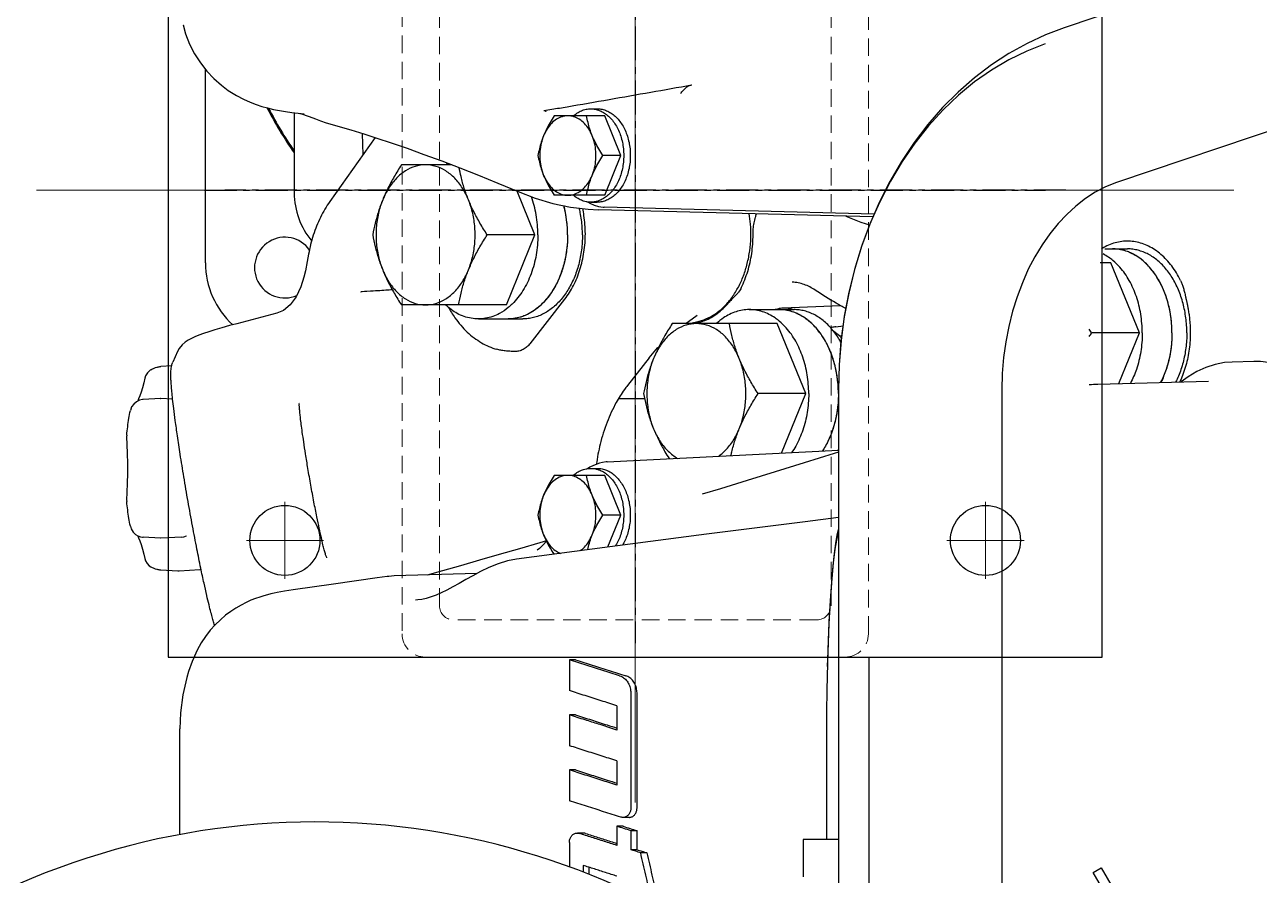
# Model space of a CAD drawing. Header units: millimetres. Extents: x 156850 to 204135, y 56350 to 74150.
# Drawn here: x 174069.3 to 174333.6, y 62350.3 to 62532.5 of the extents above; entities that cross this region are included whole.
import ezdxf

# ---------------------------------------------------------------- set-up
doc = ezdxf.new("R2010")
doc.units = ezdxf.units.MM
doc.header["$LTSCALE"] = 150
doc.linetypes.add('X-2F-PLAN$0$CENTER', pattern=[2, 1.25, -0.25, 0.25, -0.25])
doc.linetypes.add('X-2F-PLAN$0$DASHED2', pattern=[0.375, 0.25, -0.125])
doc.layers.add('-----33 Equipment', color=5, linetype='Continuous')

# ---------------------------------------------------------------- blocks, each defined once
blk = doc.blocks.new('X-2F-PLAN$0$filter_oben')
at = {"color": 0, "linetype": 'Continuous'}
for p, q in [((2757.88, 6606.17), (2795.23, 6627.73)), ((2795.23, 6627.73), (2796.23, 6626)), ((2796.23, 6626), (2758.88, 6604.44))]:
    blk.add_line(p, q, dxfattribs=at)
blk.add_arc((2647.26, 6794.25), 158.75, 308.1867, 231.8133, dxfattribs=at)
blk = doc.blocks.new('X-2F-PLAN$0$AUDIT_I_260115101451-0')
at = {"color": 0}
for p, q in [((-300, 259.4), (-308, 259.4)), ((-300, 251.9), (-300, 259.4)), ((-300, 254.4), (-278.32, 254.4)), ((-278.32, 254.4), (-272.96, 254.37)), ((-273.23, 254.38), (-267.51, 254.3)), ((-203.63, 251.9), (-342.44, 251.9)), ((-203.65, 216.9), (-356.87, 216.9)), ((-79.22, 64.63), (-126.12, 203.56)), ((-112.38, 53.44), (-159.28, 192.37))]:
    blk.add_line(p, q, dxfattribs=at)
for points in [[(-268.01, 254.31), (-262.21, 254.18), (-257.15, 254.01), (-252.41, 253.79), (-248.04, 253.54), (-244.12, 253.24), (-240.7, 252.92), (-237.83, 252.56), (-235.55, 252.18), (-234.37, 251.9)], [(-262.92, 254.2), (-258, 254.04), (-253.3, 253.84), (-248.88, 253.59), (-244.78, 253.3), (-241.4, 253.01), (-238.73, 252.71), (-236.57, 252.43), (-234.8, 252.14), (-233.58, 251.9)], [(-129.6, 207.63), (-131.11, 211.56), (-132.98, 215.4), (-135.18, 219.13), (-137.71, 222.73), (-140.55, 226.19), (-143.7, 229.49), (-147.14, 232.61), (-150.84, 235.54), (-154.8, 238.26), (-158.99, 240.77), (-163.4, 243.05), (-168, 245.08), (-172.77, 246.86), (-177.69, 248.39), (-182.73, 249.64), (-187.87, 250.63), (-193.09, 251.33), (-198.36, 251.76), (-203.63, 251.9)], [(-126.12, 203.56), (-127.64, 207.57), (-129.47, 211.51), (-131.62, 215.37), (-134.09, 219.13), (-136.84, 222.76), (-139.9, 226.25), (-143.24, 229.57), (-146.83, 232.71), (-150.69, 235.66), (-154.76, 238.39), (-159.05, 240.9), (-163.54, 243.17), (-168.18, 245.19), (-172.99, 246.95), (-177.91, 248.46), (-182.94, 249.69), (-188.05, 250.66), (-193.22, 251.35), (-198.43, 251.76)], [(-159.28, 192.37), (-160.2, 194.68), (-161.36, 196.9), (-162.73, 199.02), (-164.32, 201.06), (-166.1, 203), (-168.09, 204.86), (-170.27, 206.62), (-172.63, 208.28), (-175.17, 209.82), (-177.87, 211.23), (-180.74, 212.51), (-183.73, 213.64), (-186.86, 214.62), (-190.08, 215.43), (-193.4, 216.07), (-196.78, 216.53), (-200.2, 216.81), (-203.65, 216.9)]]:
    blk.add_lwpolyline(points, dxfattribs=at)
blk = doc.blocks.new('X-2F-PLAN$0$A$C73FA2420')
at = {"color": 0, "linetype": 'Continuous'}
for p, q in [((2676.51, 1547.16), (2676.12, 1547.15)), ((2676.51, 1547.16), (2676.51, 1547.16)), ((2689.96, 1547.16), (2689.96, 1547.16)), ((2690.35, 1547.15), (2689.96, 1547.16)), ((2668.5, 1543.78), (2668.48, 1543.6)), ((2670.85, 1546.36), (2670.85, 1546.36)), ((2697.97, 1543.78), (2697.84, 1544.39)), ((2697.98, 1543.6), (2697.97, 1543.78)), ((2697.97, 1543.78), (2697.97, 1543.78)), ((2662.1, 1541.95), (2662.11, 1541.96)), ((2663.91, 1543.27), (2663.91, 1543.27)), ((2668.28, 1539.93), (2668.48, 1543.6)), ((2698.18, 1539.93), (2697.98, 1543.6)), ((2702.56, 1543.27), (2702.56, 1543.27)), ((2704.37, 1541.95), (2704.37, 1541.95)), ((2661.24, 1536.18), (2661.44, 1539.86)), ((2668.53, 1535.36), (2668.28, 1539.81)), ((2698.05, 1537.31), (2698.18, 1539.81)), ((2705.16, 1537.52), (2705.03, 1539.86)), ((2661.48, 1531.47), (2661.24, 1535.92)), ((2708.27, 1536.27), (2705.98, 1537.26)), ((2604.8, 1535.79), (2627.43, 1535.79)), ((2638.44, 1534.3), (2638.44, 1534.3)), ((2668.76, 1534.35), (2668.76, 1534.35)), ((2711.06, 1533.29), (2710.69, 1533.97)), ((2778.26, 1535.08), (2778.26, 1535.08)), ((2727.23, 1530.28), (2768.69, 1530.28)), ((2764.18, 1525.39), (2764.18, 1525.39)), ((2716.45, 1515), (2714.22, 1523.57)), ((2717.07, 1513.59), (2716.45, 1515)), ((2759.41, 1511.28), (2742.23, 1511.28)), ((2759.32, 1510.47), (2759.19, 1509.16)), ((2754.08, 1493.96), (2740.39, 1503.64)), ((2660.71, 1472.19), (2660.19, 1489.87)), ((2718.23, 1465.86), (2718.23, 1488.34)), ((2748.23, 1477.51), (2748.23, 1488.34)), ((2655.02, 1485.33), (2655.02, 1485.33)), ((2715.23, 1471.85), (2715.23, 1462.3)), ((2733.23, 1459.74), (2733.23, 1469.96)), ((2718.23, 1465.86), (2733.23, 1459.74)), ((2733.23, 1459.74), (2742.59, 1463.56)), ((2709.93, 1460.79), (2719.46, 1453.35)), ((2681.73, 1444.79), (2681.73, 1455.62)), ((2741.73, 1444.79), (2741.73, 1455.62)), ((2758.73, 1444.79), (2758.73, 1455.62)), ((2603.13, 1452.36), (2597.88, 1452.36)), ((2618.63, 1452.36), (2612.03, 1452.36)), ((2618.63, 1451.04), (2618.63, 1452.36)), ((2630.43, 1452.36), (2623.83, 1452.36)), ((2630.43, 1451.04), (2630.43, 1452.36)), ((2642.23, 1452.36), (2635.63, 1452.36)), ((2642.23, 1451.04), (2642.23, 1452.36)), ((2598.2, 1449.43), (2596.77, 1449.43)), ((2605.13, 1449.37), (2605.13, 1450.65)), ((2596.26, 1448.11), (2597.77, 1448.11)), ((2683.23, 1447.8), (2683.23, 1446.39)), ((2684.31, 1445.91), (2683.83, 1447.19)), ((2737.07, 1387.37), (2738.63, 1446.15)), ((2738.63, 1446.15), (2738.63, 1446.14)), ((2740.23, 1447.8), (2740.23, 1446.39)), ((2760.23, 1447.8), (2760.23, 1446.39)), ((2666.4, 1444.11), (2673.23, 1441.32)), ((2673.23, 1441.32), (2673.23, 1445.21)), ((2673.23, 1441.32), (2681.73, 1444.79)), ((2684.65, 1444.29), (2687.12, 1394.78)), ((2737.65, 1387.11), (2739.19, 1444.93)), ((2741.73, 1444.79), (2750.23, 1441.32)), ((2750.23, 1441.32), (2750.23, 1445.21)), ((2750.23, 1441.32), (2758.73, 1444.79)), ((2606.57, 1442.19), (2602.49, 1442.19)), ((2606.57, 1440.86), (2606.57, 1442.19)), ((2608.46, 1439.59), (2608.46, 1440.92)), ((2620.59, 1442.19), (2615.39, 1442.19)), ((2632.39, 1442.19), (2627.19, 1442.19)), ((2698.23, 1441.74), (2698.23, 1436.27)), ((2605.63, 1439.22), (2601.55, 1439.22)), ((2601.55, 1437.89), (2601.55, 1439.22)), ((2605.63, 1437.89), (2605.63, 1439.22)), ((2635.14, 1439.22), (2610.46, 1439.22)), ((2706.88, 1435.31), (2700.98, 1439.92)), ((2600.89, 1435.77), (2600.89, 1437.1)), ((2601.55, 1437.89), (2605.63, 1437.89)), ((2610.46, 1437.89), (2635.14, 1437.89)), ((2714.23, 1407.88), (2714.23, 1430.35)), ((2714.23, 1427.53), (2714.7, 1426.9)), ((2714.23, 1426.65), (2714.74, 1424.61)), ((2714.7, 1426.9), (2716.01, 1425)), ((2699.23, 1401.76), (2699.23, 1411.98)), ((2717.23, 1413.86), (2717.23, 1404.32)), ((2686.52, 1406.95), (2699.23, 1401.76)), ((2699.23, 1401.76), (2714.23, 1407.88)), ((2717.6, 1406.62), (2718.13, 1394.37)), ((2712.86, 1396.02), (2711.66, 1394.56)), ((2713.57, 1395.32), (2713.79, 1393.78)), ((2712.23, 1330.34), (2712.23, 1340.56)), ((2701.27, 1339.22), (2701.9, 1315.53)), ((2727.23, 1336.46), (2727.23, 1338.7)), ((2730.23, 1337.74), (2730.23, 1332.9)), ((2712.23, 1330.34), (2727.23, 1336.46)), ((2701.39, 1334.76), (2712.23, 1330.34)), ((2706.12, 1305.8), (2706, 1310.44))]:
    blk.add_line(p, q, dxfattribs=at)
for points in [[(2689.96, 1547.16), (2688.37, 1547.09), (2686.39, 1547.04), (2684.3, 1547.01), (2682.16, 1547.01), (2680.06, 1547.04), (2678.09, 1547.09), (2676.51, 1547.16)], [(2668.8, 1544.78), (2668.36, 1544.59), (2667.71, 1544.35), (2666.91, 1544.08), (2665.96, 1543.8), (2664.88, 1543.51), (2663.91, 1543.27)], [(2669.09, 1545.25), (2668.77, 1544.73), (2668.58, 1544.2), (2668.5, 1543.78)], [(2670.85, 1546.36), (2670.25, 1546.17), (2669.57, 1545.75), (2669.09, 1545.25)], [(2697.84, 1544.39), (2697.5, 1545.07), (2697.01, 1545.65), (2696.38, 1546.09), (2695.62, 1546.36)], [(2702.56, 1543.27), (2701.57, 1543.51), (2700.5, 1543.8), (2699.55, 1544.08), (2698.75, 1544.35), (2698.11, 1544.59), (2697.64, 1544.79)], [(2663.91, 1543.27), (2663.42, 1543.1), (2662.83, 1542.76), (2662.37, 1542.32), (2662.11, 1541.96)], [(2704.37, 1541.95), (2704.27, 1542.09), (2703.71, 1542.7), (2703.02, 1543.12), (2702.56, 1543.27)], [(2710.69, 1533.97), (2710.27, 1534.63), (2709.71, 1535.28), (2708.91, 1535.93), (2708.27, 1536.27)], [(2638.44, 1534.3), (2634.72, 1535.14), (2630.86, 1535.64), (2627.42, 1535.79)], [(2643.68, 1532.37), (2641.86, 1533.16), (2639.72, 1533.92), (2638.44, 1534.3)], [(2668.53, 1535.36), (2668.58, 1534.92), (2668.76, 1534.35)], [(2714.22, 1523.57), (2713.81, 1525.11), (2713.35, 1526.78), (2712.91, 1528.26), (2712.5, 1529.56), (2712.12, 1530.7), (2711.75, 1531.68), (2711.41, 1532.54), (2711.06, 1533.29)], [(2778.26, 1535.08), (2776.31, 1534.53), (2774.1, 1533.67), (2772.01, 1532.61), (2770.07, 1531.36), (2768.3, 1529.97), (2766.7, 1528.46), (2765.3, 1526.88), (2764.18, 1525.39)], [(2657.2, 1511.5), (2657.06, 1512.46), (2656.91, 1513.36), (2656.77, 1514.17), (2656.63, 1514.9), (2656.49, 1515.6), (2656.33, 1516.3), (2656.15, 1517.03), (2655.94, 1517.8), (2655.68, 1518.65), (2655.36, 1519.57), (2654.97, 1520.56), (2654.5, 1521.6), (2653.96, 1522.66), (2653.32, 1523.76), (2652.59, 1524.87), (2651.76, 1525.99), (2650.81, 1527.1), (2649.74, 1528.2), (2648.56, 1529.26), (2647.25, 1530.28), (2645.83, 1531.22), (2644.3, 1532.07), (2643.68, 1532.37)], [(2764.18, 1525.39), (2763.09, 1523.66), (2762.27, 1522.12), (2761.65, 1520.74), (2761.17, 1519.45), (2760.76, 1518.22), (2760.42, 1516.97), (2760.12, 1515.7), (2759.87, 1514.42), (2759.66, 1513.13), (2759.48, 1511.82), (2759.32, 1510.47)], [(2724.16, 1509.21), (2722.09, 1509.85), (2719.94, 1510.9), (2718.25, 1512.18), (2717.07, 1513.59)], [(2660.06, 1491.38), (2659.77, 1493.52), (2658.45, 1502.86), (2657.2, 1511.5)], [(2759.29, 1510.11), (2759.27, 1510.05), (2759.16, 1509.72), (2759.01, 1509.29)], [(2729.11, 1508.21), (2727.53, 1508.5), (2725.57, 1508.89), (2724.16, 1509.21)], [(2759.01, 1509.29), (2758.81, 1508.75), (2758.58, 1508.11), (2758.07, 1506.71)], [(2758.07, 1506.71), (2757.68, 1505.65), (2757.27, 1504.45), (2756.85, 1503.15), (2756.49, 1501.93)], [(2756.49, 1501.93), (2755.71, 1499.19), (2754.86, 1496.41), (2753.95, 1493.56), (2752.94, 1490.51), (2751.78, 1487.13), (2750.48, 1483.5), (2749.07, 1479.7), (2747.58, 1475.8), (2746.02, 1471.85), (2744.34, 1467.72), (2742.5, 1463.36)], [(2754.97, 1496.76), (2750.39, 1496.62), (2750.33, 1496.62)], [(2660.19, 1489.87), (2660.1, 1491.06), (2660.06, 1491.38)], [(2663.81, 1463.72), (2663.44, 1465.62), (2662.81, 1467.64), (2662, 1469.62), (2661.11, 1471.43), (2660.24, 1473.05), (2659.4, 1474.55), (2658.58, 1475.98), (2657.83, 1477.34), (2657.16, 1478.61), (2656.58, 1479.8), (2656.09, 1480.92), (2655.69, 1481.99), (2655.38, 1483.01), (2655.17, 1483.95), (2655.05, 1484.8), (2655.02, 1485.33)], [(2667.68, 1457.3), (2667.28, 1458.67), (2666, 1463.08), (2664.75, 1467.4), (2663.55, 1471.61), (2662.39, 1475.69), (2661.3, 1479.57), (2660.39, 1482.85)], [(2669.13, 1423.02), (2666.45, 1443.73), (2663.81, 1463.72)], [(2742.5, 1463.36), (2741.1, 1459.71), (2739.98, 1455.9), (2739.2, 1452.11), (2738.75, 1448.35), (2738.63, 1446.14)], [(2667.63, 1457.28), (2666.82, 1457.97), (2666.09, 1458.74), (2665.7, 1459.24)], [(2683.83, 1447.19), (2683.47, 1448), (2683.16, 1448.5)], [(2740.3, 1448.5), (2740.01, 1448.02), (2739.6, 1447.08), (2739.33, 1446.12), (2739.2, 1445.14), (2739.19, 1444.93)], [(2684.65, 1444.29), (2684.64, 1444.51), (2684.5, 1445.29), (2684.31, 1445.91)], [(2706.88, 1435.31), (2709.02, 1433.5), (2709.35, 1433.16)], [(2672.7, 1394.78), (2671.81, 1401.89), (2669.13, 1423.02)], [(2686.68, 1394.78), (2686.41, 1395.65), (2684.4, 1402.1), (2682.46, 1408.33), (2680.62, 1414.32), (2678.86, 1420.04), (2677.67, 1423.94)], [(2737.22, 1393.16), (2735.95, 1389.97), (2735.39, 1388.09)], [(2706, 1310.43), (2705.87, 1312.1), (2705.49, 1314.1), (2704.86, 1316.08), (2703.99, 1318.01), (2702.87, 1319.88), (2701.75, 1321.37)]]:
    blk.add_lwpolyline(points, dxfattribs=at)
for centre, radius, start, end in [((2727.23, 1512.28), 18, 90, 137.4247), ((2726.23, 1513.28), 6.5, 305.4213, 203.0572), ((2801.23, 1438.28), 88.75, 117.3987, 124.6301), ((2801.23, 1438.28), 88.5, 117.5371, 124.4059), ((2742.23, 1495.28), 16, 90, 130.1066)]:
    blk.add_arc(centre, radius, start, end, dxfattribs=at)
for points, start_tangent, end_tangent in [([(2670.85, 1546.36), (2672.52, 1546.67), (2674.32, 1546.94), (2676.12, 1547.15)], (0.979044, 0.203647), (0.994977, 0.100102)), ([(2690.35, 1547.15), (2692.15, 1546.94), (2693.95, 1546.67), (2695.62, 1546.36)], (0.994976, -0.100116), (0.979045, -0.203643)), ([(2661.57, 1540.7), (2661.76, 1541.27), (2662.1, 1541.95)], (0.249942, 0.968261), (0.520669, 0.853758)), ([(2704.37, 1541.95), (2704.71, 1541.27), (2704.9, 1540.7)], (0.520617, -0.85379), (0.249925, -0.968265)), ([(2661.44, 1539.86), (2661.54, 1540.57)], (0.054182, 0.998531), (0.219326, 0.975652)), ([(2661.54, 1540.57), (2661.57, 1540.7)], (0.219326, 0.975652), (0.249942, 0.968261)), ([(2668.28, 1539.81), (2668.28, 1539.89), (2668.29, 1539.93)], (-0.054182, 0.998531), (0.185923, 0.982564)), ([(2698.18, 1539.93), (2698.19, 1539.85), (2698.18, 1539.81)], (0.054182, -0.998531), (-0.185923, -0.982564)), ([(2704.9, 1540.7), (2704.93, 1540.57)], (0.249925, -0.968265), (0.219455, -0.975623)), ([(2704.93, 1540.57), (2705.03, 1539.86)], (0.219455, -0.975623), (0.054182, -0.998531)), ([(2649.62, 1528.31), (2650.13, 1528.48), (2651.12, 1528.77), (2652.38, 1529.11), (2653.98, 1529.52), (2656.03, 1530.01), (2658.62, 1530.59), (2661.88, 1531.29), (2665.96, 1532.11), (2670.9, 1533.06), (2676.15, 1534.01), (2681.41, 1534.91), (2686.25, 1535.69), (2690.23, 1536.29), (2693.45, 1536.74), (2696.02, 1537.07), (2698.06, 1537.31), (2699.69, 1537.48), (2700.98, 1537.59), (2702.01, 1537.66), (2702.83, 1537.69), (2703.51, 1537.69), (2704.11, 1537.67), (2704.67, 1537.62), (2705.27, 1537.5), (2705.98, 1537.26)], (0.949713, 0.313122), (0.91822, -0.39607)), ([(2661.24, 1535.92), (2661.24, 1536.01), (2661.24, 1536.09), (2661.24, 1536.18)], (-0.054182, 0.998531), (0.054182, 0.998531)), ([(2661.5, 1531.21), (2661.48, 1531.47)], (-0.115864, 0.993265), (-0.054182, 0.998531)), ([(2664.07, 1504.33), (2664.06, 1504.32), (2664.43, 1504.45), (2664.96, 1504.61), (2665.76, 1504.84), (2666.87, 1505.12), (2668.37, 1505.47), (2670.33, 1505.91), (2672.85, 1506.44), (2676.02, 1507.06), (2679.62, 1507.73), (2683.22, 1508.35), (2686.32, 1508.86), (2688.89, 1509.25), (2690.98, 1509.55), (2692.66, 1509.78), (2694, 1509.94), (2695.05, 1510.05), (2695.85, 1510.12), (2696.46, 1510.17), (2696.89, 1510.19), (2697.18, 1510.2)], (-0.847908, -0.530143), (0.019752, 0.999805)), ([(2740.39, 1503.64), (2736.99, 1505.66), (2733.19, 1507.19), (2729.11, 1508.21)], (-0.816497, 0.57735), (-0.984246, 0.176804)), ([(2721.26, 1493.39), (2721.14, 1495.71), (2721, 1496.93)], (-0.064122, 0.997942), (-0.115863, -0.993265)), ([(2733.23, 1494.46), (2730.71, 1493.94), (2728.2, 1493.24), (2725.73, 1492.34)], (-0.985438, -0.170033), (-0.92582, -0.377964)), ([(2740.73, 1492.34), (2737.87, 1493.25), (2734.8, 1493.71), (2731.67, 1493.71), (2728.6, 1493.25), (2725.73, 1492.34)], (-0.92582, 0.377964), (-0.92582, -0.377964)), ([(2740.73, 1492.34), (2738.27, 1493.24), (2735.76, 1493.94), (2733.23, 1494.46)], (-0.92582, 0.377964), (-0.985438, 0.170033)), ([(2725.73, 1492.34), (2723.27, 1491.23), (2720.76, 1489.88), (2718.23, 1488.34)], (-0.92582, -0.377964), (-0.84076, -0.541408)), ([(2725.73, 1492.34), (2723.2, 1491.05), (2721.1, 1489.39), (2719.53, 1487.47), (2718.56, 1485.36), (2718.23, 1483.16)], (-0.92582, -0.377964), (0, -1)), ([(2721.46, 1490.26), (2721.37, 1491.65), (2721.26, 1493.39)], (-0.063037, 0.998011), (-0.071904, 0.997412)), ([(2748.23, 1488.34), (2745.71, 1489.88), (2743.2, 1491.23), (2740.73, 1492.34)], (-0.84076, 0.541408), (-0.92582, 0.377964)), ([(2748.23, 1483.16), (2747.91, 1485.36), (2746.94, 1487.47), (2745.37, 1489.39), (2743.27, 1491.04), (2740.73, 1492.34)], (0, 1), (-0.92582, 0.377964)), ([(2718.23, 1483.16), (2718.56, 1480.95), (2719.53, 1478.84), (2721.1, 1476.92), (2723.2, 1475.28), (2725.73, 1473.97)], (0, -1), (0.92582, -0.377964)), ([(2740.73, 1473.97), (2743.26, 1475.27), (2745.37, 1476.92), (2746.94, 1478.85), (2747.91, 1480.96), (2748.23, 1483.16)], (0.92582, 0.377964), (0, 1)), ([(2717.74, 1478.3), (2715.48, 1476.86), (2712.42, 1474.22), (2710.15, 1471.2), (2708.73, 1467.93)], (-0.87319, -0.48738), (-0.275626, -0.961265)), ([(2715.24, 1471.85), (2715.37, 1473.38), (2716.4, 1476.36), (2718.21, 1478.85)], (0, 1), (0.681841, 0.7315)), ([(2748.63, 1478.43), (2748.26, 1478.85)], (-0.650229, 0.759738), (-0.681841, 0.7315)), ([(2718.23, 1476.09), (2720.76, 1475.57), (2723.27, 1474.87), (2725.73, 1473.97)], (0.985438, -0.170033), (0.92582, -0.377964)), ([(2740.73, 1473.97), (2743.2, 1474.87), (2745.71, 1475.57), (2747.64, 1475.98)], (0.92582, 0.377964), (0.982971, 0.183759)), ([(2725.73, 1473.97), (2728.2, 1472.86), (2730.71, 1471.51), (2733.23, 1469.96)], (0.92582, -0.377964), (0.84076, -0.541408)), ([(2725.73, 1473.97), (2728.6, 1473.07), (2731.67, 1472.61), (2734.8, 1472.61), (2737.87, 1473.07), (2740.73, 1473.97)], (0.92582, -0.377964), (0.92582, 0.377964)), ([(2733.23, 1469.96), (2735.76, 1471.51), (2738.27, 1472.86), (2740.73, 1473.97)], (0.84076, 0.541408), (0.92582, 0.377964)), ([(2717.68, 1465.44), (2716.4, 1467.33), (2715.37, 1470.31), (2715.24, 1471.85)], (-0.635576, 0.772038), (0, 1)), ([(2708.25, 1464.11), (2708.3, 1465.11), (2708.39, 1466.11), (2708.53, 1467.07), (2708.73, 1467.93)], (0.030102, 0.999547), (0.275626, 0.961265)), ([(2715.33, 1464.17), (2715.25, 1464.91), (2715.23, 1465.48)], (-0.145257, 0.989394), (0, 1)), ([(2733.23, 1452.75), (2728.93, 1453.12), (2724.87, 1454.21), (2721.3, 1455.95), (2718.42, 1458.25), (2716.4, 1460.97), (2715.37, 1463.95), (2715.24, 1465.48)], (-1, 0), (0, 1)), ([(2733.18, 1459.12), (2728.93, 1459.49), (2724.87, 1460.58), (2721.3, 1462.32), (2718.42, 1464.62), (2717.68, 1465.44)], (-0.999998, 0.002078), (-0.635576, 0.772038)), ([(2709.93, 1460.79), (2709.24, 1461.46), (2708.69, 1462.28), (2708.35, 1463.17), (2708.25, 1464.11)], (-0.787883, 0.615825), (0.030102, 0.999547)), ([(2733.23, 1449.57), (2731.62, 1449.62), (2730.02, 1449.78), (2728.45, 1450.03), (2726.91, 1450.38), (2725.42, 1450.83), (2724, 1451.37), (2722.65, 1452), (2721.39, 1452.71), (2720.22, 1453.5), (2719.16, 1454.36), (2718.21, 1455.29), (2717.38, 1456.27), (2716.68, 1457.3), (2716.11, 1458.37), (2715.69, 1459.47), (2715.4, 1460.59), (2715.25, 1461.73), (2715.23, 1462.3)], (-1, 0), (0, 1)), ([(2733.23, 1452.75), (2731.62, 1452.8), (2730.02, 1452.96), (2728.45, 1453.21), (2726.91, 1453.57), (2725.42, 1454.01), (2724, 1454.56), (2722.65, 1455.18), (2721.39, 1455.9), (2720.22, 1456.69), (2719.16, 1457.55), (2718.21, 1458.47), (2717.38, 1459.45), (2716.68, 1460.48), (2716.11, 1461.55), (2715.69, 1462.65), (2715.4, 1463.77), (2715.33, 1464.17)], (-1, 0), (-0.145257, 0.989394)), ([(2733.29, 1459.12), (2737.54, 1459.49), (2741.42, 1460.51)], (0.999998, 0.002078), (0.940518, 0.339744)), ([(2668.98, 1457.89), (2667.59, 1457.25), (2666.16, 1456.49), (2664.87, 1455.7)], (-0.92582, -0.377964), (-0.842883, -0.538097)), ([(2668.98, 1457.89), (2667.55, 1457.15), (2666.36, 1456.22), (2665.47, 1455.13), (2665.03, 1454.25)], (-0.92582, -0.377964), (-0.357253, -0.934008)), ([(2673.23, 1459.09), (2671.8, 1458.79), (2670.38, 1458.4), (2668.98, 1457.89)], (-0.985438, -0.170033), (-0.92582, -0.377964)), ([(2677.48, 1457.89), (2675.86, 1458.4), (2674.12, 1458.66), (2672.35, 1458.66), (2670.61, 1458.4), (2668.98, 1457.89)], (-0.92582, 0.377964), (-0.92582, -0.377964)), ([(2677.48, 1457.89), (2676.09, 1458.4), (2674.66, 1458.79), (2673.23, 1459.09)], (-0.92582, 0.377964), (-0.985438, 0.170033)), ([(2681.73, 1455.62), (2680.3, 1456.49), (2678.88, 1457.25), (2677.48, 1457.89)], (-0.84076, 0.541408), (-0.92582, 0.377964)), ([(2681.73, 1452.68), (2681.55, 1453.93), (2681, 1455.13), (2680.11, 1456.22), (2678.92, 1457.15), (2677.48, 1457.89)], (0, 1), (-0.92582, 0.377964)), ([(2733.23, 1459.12), (2733.18, 1459.12)], (-1, 0), (-0.999998, 0.002078)), ([(2733.23, 1459.12), (2733.29, 1459.12)], (1, 0), (0.999998, 0.002078)), ([(2745.98, 1457.89), (2744.59, 1457.25), (2743.16, 1456.49), (2741.73, 1455.62)], (-0.92582, -0.377964), (-0.84076, -0.541408)), ([(2745.98, 1457.89), (2744.55, 1457.15), (2743.36, 1456.22), (2742.47, 1455.13), (2741.92, 1453.93), (2741.73, 1452.68)], (-0.92582, -0.377964), (0, -1)), ([(2750.23, 1459.09), (2748.8, 1458.79), (2747.38, 1458.4), (2745.98, 1457.89)], (-0.985438, -0.170033), (-0.92582, -0.377964)), ([(2754.48, 1457.89), (2752.86, 1458.4), (2751.12, 1458.66), (2749.35, 1458.66), (2747.61, 1458.4), (2745.98, 1457.89)], (-0.92582, 0.377964), (-0.92582, -0.377964)), ([(2754.48, 1457.89), (2753.09, 1458.4), (2751.66, 1458.79), (2750.23, 1459.09)], (-0.92582, 0.377964), (-0.985438, 0.170033)), ([(2758.73, 1455.62), (2757.3, 1456.49), (2755.88, 1457.25), (2754.48, 1457.89)], (-0.84076, 0.541408), (-0.92582, 0.377964)), ([(2758.73, 1452.68), (2758.55, 1453.93), (2758, 1455.13), (2757.11, 1456.22), (2755.92, 1457.15), (2754.48, 1457.89)], (0, 1), (-0.92582, 0.377964)), ([(2759.88, 1457.84), (2759.89, 1457.74), (2759.87, 1457.64), (2759.83, 1457.54), (2759.76, 1457.46), (2759.66, 1457.38)], (0.145639, -0.989338), (-0.849755, -0.527179)), ([(2759.88, 1457.84), (2760.14, 1456.14), (2760.41, 1454.48), (2760.68, 1452.87)], (0.145738, -0.989323), (0.171595, -0.985168)), ([(2603.13, 1452.36), (2603.46, 1452.34), (2603.78, 1452.27), (2604.08, 1452.16), (2604.36, 1452.01), (2604.61, 1451.82), (2604.81, 1451.6), (2604.96, 1451.35), (2605.07, 1451.09), (2605.12, 1450.81), (2605.13, 1450.69)], (1, 0), (-0.000017, -1)), ([(2608.53, 1441.36), (2609.7, 1445.04), (2610.86, 1448.71), (2612.03, 1452.36)], (0.301629, 0.953425), (0.30522, 0.952282)), ([(2615.39, 1442.19), (2616.47, 1445.59), (2617.55, 1448.98), (2618.63, 1452.36)], (0.301897, 0.953341), (0.30522, 0.952282)), ([(2620.59, 1442.19), (2621.67, 1445.59), (2622.75, 1448.98), (2623.83, 1452.36)], (0.301897, 0.953341), (0.30522, 0.952282)), ([(2628.45, 1446.14), (2629.35, 1448.98), (2630.43, 1452.36)], (0.303176, 0.952935), (0.30522, 0.952282)), ([(2632.39, 1442.19), (2633.47, 1445.59), (2634.55, 1448.98), (2635.63, 1452.36)], (0.301897, 0.953341), (0.30522, 0.952282)), ([(2638.81, 1441.61), (2639.95, 1445.21), (2641.09, 1448.79), (2642.23, 1452.36)], (0.30171, 0.9534), (0.30522, 0.952282)), ([(2677.48, 1447.48), (2678.92, 1448.21), (2680.11, 1449.15), (2681, 1450.24), (2681.55, 1451.44), (2681.73, 1452.68)], (0.92582, 0.377964), (0, 1)), ([(2681.74, 1451.52), (2682.33, 1450.74), (2682.83, 1449.8), (2683.13, 1448.81), (2683.18, 1448.5)], (0.657908, -0.753098), (0.139017, -0.99029)), ([(2719.46, 1453.35), (2722.39, 1451.49), (2725.81, 1450.1), (2729.56, 1449.24), (2733.48, 1448.95), (2737.4, 1449.25), (2738.91, 1449.52)], (0.787883, -0.615825), (0.977939, 0.208891)), ([(2733.23, 1452.75), (2737.54, 1453.12), (2739.54, 1453.56)], (1, 0), (0.966753, 0.255712)), ([(2733.23, 1452.75), (2734.85, 1452.8), (2736.45, 1452.96), (2737.4, 1453.1)], (1, 0), (0.986175, 0.165709)), ([(2737.4, 1453.1), (2737.65, 1453.14)], (0.986175, 0.165709), (0.984376, 0.176079)), ([(2737.65, 1453.14), (2738.02, 1453.21), (2739.5, 1453.55)], (0.984376, 0.176079), (0.967263, 0.253775)), ([(2740.28, 1448.5), (2740.34, 1448.81), (2740.64, 1449.8), (2741.14, 1450.74), (2741.73, 1451.52)], (0.138986, 0.990294), (0.657908, 0.753098)), ([(2741.73, 1452.68), (2741.92, 1451.43), (2742.47, 1450.24), (2743.36, 1449.15), (2744.55, 1448.22), (2745.98, 1447.48)], (0, -1), (0.92582, -0.377964)), ([(2754.48, 1447.48), (2755.92, 1448.21), (2757.11, 1449.15), (2758, 1450.24), (2758.55, 1451.44), (2758.73, 1452.68)], (0.92582, 0.377964), (0, 1)), ([(2758.74, 1451.52), (2759.33, 1450.74), (2759.83, 1449.8), (2760.13, 1448.81), (2760.23, 1447.8)], (0.657908, -0.753098), (0, -1)), ([(2760.68, 1452.87), (2762.25, 1443.86), (2763.81, 1434.96), (2765.35, 1426.18)], (0.171624, -0.985163), (0.173242, -0.984879)), ([(2595.89, 1442.19), (2596.66, 1444.61), (2597.43, 1447.02), (2598.2, 1449.43)], (0.301897, 0.953341), (0.304254, 0.952591)), ([(2602.49, 1442.19), (2603.35, 1444.88), (2604.2, 1447.57), (2605.06, 1450.26)], (0.301897, 0.953341), (0.304525, 0.952504)), ([(2605.06, 1448.93), (2604.2, 1446.25), (2603.35, 1443.56), (2602.91, 1442.19)], (-0.304455, -0.952527), (-0.30225, -0.953229)), ([(2605.13, 1450.69), (2605.12, 1450.53), (2605.06, 1450.26)], (-0.000017, -1), (-0.304525, -0.952504)), ([(2605.06, 1448.93), (2605.12, 1449.21), (2605.13, 1449.37)], (0.304455, 0.952527), (0.000017, 1)), ([(2618.63, 1451.04), (2617.55, 1447.66), (2616.47, 1444.27), (2615.81, 1442.19)], (-0.305152, -0.952304), (-0.30225, -0.953229)), ([(2630.43, 1451.04), (2629.35, 1447.66), (2628.27, 1444.27), (2627.61, 1442.19)], (-0.305152, -0.952304), (-0.30225, -0.953229)), ([(2642.23, 1451.04), (2641.09, 1447.47), (2639.95, 1443.88), (2638.81, 1440.28)], (-0.305152, -0.952304), (-0.301634, -0.953424)), ([(2665.59, 1450.05), (2666.36, 1449.15), (2667.55, 1448.22), (2668.98, 1447.48)], (0.567531, -0.823352), (0.92582, -0.377964)), ([(2677.48, 1447.48), (2678.88, 1447.99), (2680.3, 1448.38), (2681.73, 1448.68)], (0.92582, 0.377964), (0.985438, 0.170033)), ([(2733.23, 1449.57), (2734.85, 1449.62), (2736.45, 1449.78), (2738.02, 1450.03), (2738.98, 1450.24)], (1, 0), (0.9728, 0.231645)), ([(2741.73, 1448.68), (2743.16, 1448.38), (2744.59, 1447.99), (2745.98, 1447.48)], (0.985438, -0.170033), (0.92582, -0.377964)), ([(2754.48, 1447.48), (2755.88, 1447.99), (2757.3, 1448.38), (2758.73, 1448.68)], (0.92582, 0.377964), (0.985438, 0.170033)), ([(2627.19, 1442.19), (2628.27, 1445.59), (2628.45, 1446.14)], (0.301897, 0.953341), (0.303176, 0.952935)), ([(2665.83, 1448.46), (2666.16, 1448.38), (2667.59, 1447.99), (2668.98, 1447.48)], (0.97615, -0.217096), (0.92582, -0.377964)), ([(2668.98, 1447.48), (2670.61, 1446.97), (2672.35, 1446.71), (2674.12, 1446.71), (2675.86, 1446.97), (2677.48, 1447.48)], (0.92582, -0.377964), (0.92582, 0.377964)), ([(2668.98, 1447.48), (2670.38, 1446.84), (2671.8, 1446.08), (2673.23, 1445.21)], (0.92582, -0.377964), (0.84076, -0.541408)), ([(2673.23, 1445.21), (2674.66, 1446.08), (2676.09, 1446.84), (2677.48, 1447.48)], (0.84076, 0.541408), (0.92582, 0.377964)), ([(2683.05, 1446.45), (2682.83, 1445.81), (2682.33, 1444.87), (2681.65, 1443.98), (2680.79, 1443.17), (2679.78, 1442.46), (2678.64, 1441.86), (2677.39, 1441.37), (2676.05, 1441.02), (2674.66, 1440.8), (2673.23, 1440.73)], (-0.266526, -0.963828), (-1, 0)), ([(2683.23, 1446.39), (2683.13, 1445.38), (2682.83, 1444.4), (2682.33, 1443.45), (2681.65, 1442.57), (2680.79, 1441.76), (2679.78, 1441.05), (2678.64, 1440.44), (2677.39, 1439.96), (2676.05, 1439.6), (2674.66, 1439.39), (2673.23, 1439.32)], (0, -1), (-1, 0)), ([(2683.23, 1447.8), (2683.13, 1446.8), (2683.05, 1446.45)], (0, -1), (-0.266526, -0.963828)), ([(2683.18, 1448.5), (2683.23, 1447.8)], (0.139017, -0.99029), (0, -1)), ([(2700.1, 1440.59), (2697.33, 1442.33), (2693.11, 1444.31), (2688.42, 1445.77), (2684.07, 1446.6)], (-0.813102, 0.582121), (-0.991028, 0.133656)), ([(2740.23, 1447.8), (2740.28, 1448.5)], (0, 1), (0.138986, 0.990294)), ([(2740.42, 1446.45), (2740.34, 1446.8), (2740.23, 1447.8)], (-0.266526, 0.963828), (0, 1)), ([(2750.23, 1439.32), (2748.81, 1439.39), (2747.42, 1439.6), (2746.08, 1439.96), (2744.83, 1440.44), (2743.69, 1441.05), (2742.68, 1441.76), (2741.82, 1442.57), (2741.14, 1443.45), (2740.64, 1444.4), (2740.34, 1445.38), (2740.23, 1446.39)], (-1, 0), (0, 1)), ([(2750.23, 1440.73), (2748.81, 1440.8), (2747.42, 1441.02), (2746.08, 1441.37), (2744.83, 1441.86), (2743.69, 1442.46), (2742.68, 1443.17), (2741.82, 1443.98), (2741.14, 1444.87), (2740.64, 1445.81), (2740.42, 1446.45)], (-1, 0), (-0.266526, 0.963828)), ([(2745.98, 1447.48), (2747.61, 1446.97), (2749.35, 1446.71), (2751.12, 1446.71), (2752.86, 1446.97), (2754.48, 1447.48)], (0.92582, -0.377964), (0.92582, 0.377964)), ([(2745.98, 1447.48), (2747.38, 1446.84), (2748.8, 1446.08), (2750.23, 1445.21)], (0.92582, -0.377964), (0.84076, -0.541408)), ([(2750.23, 1445.21), (2751.66, 1446.08), (2753.09, 1446.84), (2754.48, 1447.48)], (0.84076, 0.541408), (0.92582, 0.377964)), ([(2760.05, 1446.45), (2759.83, 1445.81), (2759.33, 1444.87), (2758.65, 1443.98), (2757.79, 1443.17), (2756.78, 1442.46), (2755.64, 1441.86), (2754.39, 1441.37), (2753.05, 1441.02), (2751.66, 1440.8), (2750.23, 1440.73)], (-0.266526, -0.963828), (-1, 0)), ([(2760.23, 1446.39), (2760.13, 1445.38), (2759.83, 1444.4), (2759.33, 1443.45), (2758.65, 1442.57), (2757.79, 1441.76), (2756.78, 1441.05), (2755.64, 1440.44), (2754.39, 1439.96), (2753.05, 1439.6), (2751.66, 1439.39), (2750.23, 1439.32)], (0, -1), (-1, 0)), ([(2760.23, 1447.8), (2760.13, 1446.8), (2760.05, 1446.45)], (0, -1), (-0.266526, -0.963828)), ([(2605.63, 1439.22), (2606.1, 1440.7), (2606.57, 1442.19)], (0.300944, 0.953642), (0.301897, 0.953341)), ([(2606.57, 1440.86), (2606.1, 1439.38), (2605.63, 1437.89)], (-0.301821, -0.953365), (-0.300867, -0.953666)), ([(2608.46, 1440.92), (2608.47, 1441.08), (2608.53, 1441.36)], (0.000012, 1), (0.301629, 0.953425)), ([(2610.46, 1439.22), (2610.13, 1439.24), (2609.81, 1439.31), (2609.5, 1439.43), (2609.23, 1439.58), (2608.98, 1439.77), (2608.78, 1440), (2608.62, 1440.25), (2608.52, 1440.51), (2608.47, 1440.79), (2608.46, 1440.92)], (-1, 0), (0.000012, 1)), ([(2638.81, 1441.61), (2638.63, 1441.17), (2638.37, 1440.75), (2638.05, 1440.37), (2637.66, 1440.03), (2637.22, 1439.75), (2636.74, 1439.52), (2636.22, 1439.36), (2635.68, 1439.25), (2635.14, 1439.22)], (-0.30171, -0.9534), (-1, 0)), ([(2673.23, 1440.73), (2671.81, 1440.8), (2670.42, 1441.02), (2669.08, 1441.37), (2667.83, 1441.86), (2666.69, 1442.46), (2666.6, 1442.51)], (-1, 0), (-0.847388, 0.530974)), ([(2673.23, 1439.32), (2671.81, 1439.39), (2670.42, 1439.6), (2669.08, 1439.96), (2667.83, 1440.44), (2666.8, 1440.98)], (-1, 0), (-0.859608, 0.510954)), ([(2600.89, 1437.1), (2601.22, 1438.16), (2601.55, 1439.22)], (0.300268, 0.953855), (0.300944, 0.953642)), ([(2608.46, 1439.59), (2608.47, 1439.47), (2608.52, 1439.19), (2608.62, 1438.92), (2608.78, 1438.67), (2608.98, 1438.45), (2609.23, 1438.26), (2609.5, 1438.1), (2609.81, 1437.99), (2610.13, 1437.92), (2610.46, 1437.89)], (-0.000012, -1), (1, 0)), ([(2635.14, 1437.89), (2635.68, 1437.93), (2636.22, 1438.03), (2636.74, 1438.19), (2637.22, 1438.42), (2637.66, 1438.71), (2638.05, 1439.04), (2638.37, 1439.42), (2638.63, 1439.84), (2638.81, 1440.28)], (1, 0), (0.301634, 0.953424)), ([(2700.98, 1439.92), (2700.1, 1440.59)], (-0.787883, 0.615825), (-0.813102, 0.582121)), ([(2593.77, 1435.48), (2596.14, 1436.02), (2598.51, 1436.56), (2600.89, 1437.1)], (0.974872, 0.222765), (0.974963, 0.222365)), ([(2600.89, 1435.77), (2598.51, 1435.23), (2596.14, 1434.69), (2593.77, 1434.15)], (-0.974949, -0.222426), (-0.974858, -0.222827)), ([(2601.55, 1437.89), (2601.22, 1436.83), (2600.89, 1435.77)], (-0.300867, -0.953666), (-0.300189, -0.95388)), ([(2699.23, 1436.48), (2696.71, 1435.96), (2694.2, 1435.26), (2691.73, 1434.36)], (-0.985438, -0.170033), (-0.92582, -0.377964)), ([(2706.73, 1434.36), (2703.87, 1435.26), (2700.8, 1435.72), (2697.67, 1435.72), (2694.6, 1435.26), (2691.73, 1434.36)], (-0.92582, 0.377964), (-0.92582, -0.377964)), ([(2706.73, 1434.36), (2704.27, 1435.26), (2701.76, 1435.96), (2699.23, 1436.48)], (-0.92582, 0.377964), (-0.985438, 0.170033)), ([(2691.73, 1434.36), (2689.27, 1433.24), (2686.76, 1431.9), (2685.31, 1431.03)], (-0.92582, -0.377964), (-0.850907, -0.525316)), ([(2691.73, 1434.36), (2689.2, 1433.06), (2687.1, 1431.41), (2685.53, 1429.49), (2685.37, 1429.23)], (-0.92582, -0.377964), (-0.505007, -0.863115)), ([(2714.23, 1430.35), (2711.71, 1431.9), (2709.2, 1433.24), (2706.73, 1434.36)], (-0.84076, 0.541408), (-0.92582, 0.377964)), ([(2714.23, 1425.18), (2713.91, 1427.38), (2712.94, 1429.49), (2711.37, 1431.41), (2709.27, 1433.06), (2706.73, 1434.36)], (0, 1), (-0.92582, 0.377964)), ([(2763.52, 1428.54), (2763.84, 1428.27), (2764.16, 1427.99), (2764.46, 1427.71), (2764.73, 1427.42), (2764.96, 1427.12), (2765.14, 1426.82), (2765.27, 1426.51), (2765.35, 1426.18)], (0.767704, -0.640804), (0.173262, -0.984876)), ([(2706.73, 1415.99), (2709.26, 1417.29), (2711.37, 1418.94), (2712.94, 1420.86), (2713.91, 1422.98), (2714.23, 1425.18)], (0.92582, 0.377964), (0, 1)), ([(2714.24, 1426.55), (2714.27, 1426.17), (2714.39, 1425.2)], (0.041031, -0.999158), (0.181914, -0.983314)), ([(2714.39, 1425.2), (2714.49, 1424.75)], (0.181914, -0.983314), (0.227794, -0.973709)), ([(2714.49, 1424.75), (2714.54, 1424.55)], (0.227794, -0.973709), (0.248328, -0.968676)), ([(2714.54, 1424.55), (2714.92, 1423.36), (2715.57, 1422), (2716.41, 1420.7), (2717.44, 1419.47), (2718.65, 1418.33)], (0.248328, -0.968676), (0.763288, -0.646058)), ([(2714.74, 1424.61), (2715.45, 1422.65), (2716.56, 1420.79), (2718.06, 1419.07), (2719.91, 1417.52), (2722.06, 1416.19), (2724.47, 1415.1), (2727.09, 1414.29), (2729.85, 1413.75), (2732.69, 1413.52), (2735.54, 1413.59), (2737.78, 1413.86)], (0.241955, -0.970288), (0.986597, 0.163176)), ([(2685.8, 1420.46), (2687.1, 1418.94), (2689.2, 1417.29), (2691.73, 1415.99)], (0.575006, -0.818149), (0.92582, -0.377964)), ([(2717.23, 1413.86), (2716.78, 1416.69), (2715.45, 1419.38), (2714.31, 1420.82)], (0, 1), (-0.678497, 0.734603)), ([(2685.98, 1417.77), (2686.76, 1417.59), (2689.27, 1416.89), (2691.73, 1415.99)], (0.977191, -0.212362), (0.92582, -0.377964)), ([(2706.73, 1415.99), (2709.2, 1416.89), (2711.71, 1417.59), (2714.23, 1418.11)], (0.92582, 0.377964), (0.985438, 0.170033)), ([(2720.08, 1416.97), (2719.39, 1417.66), (2718.65, 1418.33)], (-0.676539, 0.736407), (-0.763288, 0.646058)), ([(2721.93, 1415.57), (2721.47, 1415.83), (2721, 1416.14), (2720.53, 1416.52), (2720.08, 1416.97)], (-0.89549, 0.445081), (-0.676539, 0.736407)), ([(2691.73, 1415.99), (2694.6, 1415.09), (2697.67, 1414.63), (2700.8, 1414.63), (2703.87, 1415.09), (2706.73, 1415.99)], (0.92582, -0.377964), (0.92582, 0.377964)), ([(2691.73, 1415.99), (2694.2, 1414.87), (2696.71, 1413.52), (2699.23, 1411.98)], (0.92582, -0.377964), (0.84076, -0.541408)), ([(2699.23, 1411.98), (2701.76, 1413.52), (2704.27, 1414.87), (2706.73, 1415.99)], (0.84076, 0.541408), (0.92582, 0.377964)), ([(2721.93, 1415.57), (2723.63, 1414.82), (2725.43, 1414.19), (2727.31, 1413.69), (2729.25, 1413.33), (2731.23, 1413.12), (2733.23, 1413.05)], (0.89549, -0.445081), (1, 0)), ([(2714.76, 1407.42), (2715.45, 1408.34), (2716.78, 1411.03), (2717.23, 1413.86)], (0.638762, 0.769404), (0, 1)), ([(2733.23, 1413.05), (2734.52, 1412.99), (2735.8, 1412.82), (2737.03, 1412.53), (2737.74, 1412.31)], (1, 0), (0.94564, -0.325216)), ([(2699.28, 1401.13), (2703.24, 1401.45), (2707.04, 1402.4), (2710.46, 1403.91), (2713.31, 1405.93), (2714.76, 1407.42)], (0.999998, 0.00193), (0.638762, 0.769404)), ([(2715.52, 1402.08), (2715.79, 1402.5), (2716.35, 1403.57), (2716.78, 1404.67), (2717.07, 1405.79), (2717.22, 1406.93), (2717.23, 1407.5)], (0.554366, 0.832273), (0, 1)), ([(2716.78, 1404.67), (2717.23, 1407.5)], (0.30679, 0.951777), (0, 1)), ([(2717.25, 1408.42), (2717.36, 1408.09), (2717.49, 1407.55)], (0.333429, -0.942775), (0.196467, -0.98051)), ([(2717.6, 1406.62), (2717.61, 1406.22), (2717.51, 1405.28), (2717.27, 1404.36)], (0.043106, -0.99907), (-0.324934, -0.945737)), ([(2717.49, 1407.55), (2717.56, 1407.16), (2717.6, 1406.62)], (0.196467, -0.98051), (0.043106, -0.99907)), ([(2699.18, 1401.13), (2695.23, 1401.45), (2691.42, 1402.4), (2688.01, 1403.91), (2686.56, 1404.82)], (-0.999998, 0.00193), (-0.819027, 0.573755)), ([(2699.23, 1394.77), (2703.24, 1395.09), (2707.04, 1396.03), (2710.46, 1397.55), (2713.31, 1399.56), (2715.45, 1401.98), (2716.78, 1404.67)], (1, 0), (0.30679, 0.951777)), ([(2717.25, 1404.31), (2717.24, 1404.27)], (-0.332626, -0.943059), (-0.338239, -0.94106)), ([(2717.27, 1404.36), (2717.25, 1404.31)], (-0.324934, -0.945737), (-0.332626, -0.943059)), ([(2721.4, 1399.73), (2722.09, 1400.89), (2722.61, 1402.1), (2722.96, 1403.36), (2723.11, 1404.66)], (0.561174, 0.827698), (0.043087, 0.999071)), ([(2699.23, 1401.13), (2699.18, 1401.13)], (-1, 0), (-0.999998, 0.00193)), ([(2699.23, 1401.13), (2699.28, 1401.13)], (1, 0), (0.999998, 0.00193)), ([(2710.58, 1397.62), (2711.08, 1397.91), (2712.24, 1398.7), (2713.31, 1399.56), (2714.26, 1400.49), (2715.08, 1401.47), (2715.38, 1401.87)], (0.867289, 0.497805), (0.571956, 0.820284)), ([(2715.38, 1401.87), (2715.52, 1402.08)], (0.571956, 0.820284), (0.554366, 0.832273)), ([(2699.23, 1394.77), (2695.23, 1395.09), (2691.42, 1396.03), (2688.01, 1397.55), (2686.9, 1398.23)], (-1, 0), (-0.832646, 0.553806)), ([(2695.39, 1395.06), (2694.45, 1395.23), (2692.91, 1395.58), (2691.42, 1396.03), (2690, 1396.57), (2688.65, 1397.2), (2687.39, 1397.91), (2686.94, 1398.2)], (-0.988249, 0.152854), (-0.834311, 0.551294)), ([(2703.39, 1395.12), (2704.02, 1395.23), (2705.56, 1395.58), (2707.04, 1396.03), (2708.47, 1396.57), (2709.81, 1397.2), (2710.33, 1397.47)], (0.986183, 0.165659), (0.874998, 0.484126)), ([(2710.33, 1397.47), (2710.58, 1397.62)], (0.874998, 0.484126), (0.867289, 0.497805)), ([(2713.57, 1395.32), (2713.5, 1395.77), (2713.43, 1396.21), (2713.39, 1396.46)], (-0.143529, 0.989646), (-0.178144, 0.984005)), ([(2699.23, 1394.77), (2697.62, 1394.82), (2696.02, 1394.98), (2695.39, 1395.06)], (-1, 0), (-0.988249, 0.152854)), ([(2699.23, 1394.77), (2700.85, 1394.82), (2702.45, 1394.98), (2703.08, 1395.06)], (1, 0), (0.988249, 0.152854)), ([(2703.08, 1395.06), (2703.39, 1395.12)], (0.988249, 0.152854), (0.986183, 0.165659)), ([(2723.47, 1321.5), (2725.1, 1322.39), (2726.58, 1323.4), (2727.91, 1324.51), (2729.06, 1325.71), (2730.03, 1327), (2730.8, 1328.35), (2731.38, 1329.74), (2731.74, 1331.18), (2731.89, 1332.63), (2731.82, 1334.08), (2731.54, 1335.52), (2731.04, 1336.93), (2730.34, 1338.3), (2730.24, 1338.47)], (0.896987, 0.442057), (-0.525877, 0.850561)), ([(2712.28, 1329.72), (2716.24, 1330.04), (2720.04, 1330.98), (2723.46, 1332.49), (2726.31, 1334.51), (2727.76, 1336)], (0.999998, 0.00193), (0.638762, 0.769404)), ([(2728.52, 1330.66), (2728.79, 1331.08), (2729.35, 1332.15), (2729.78, 1333.25), (2730.07, 1334.37), (2730.22, 1335.51), (2730.23, 1336.08)], (0.554366, 0.832273), (0, 1)), ([(2729.78, 1333.25), (2730.23, 1336.08)], (0.30679, 0.951777), (0, 1)), ([(2712.18, 1329.72), (2708.23, 1330.04), (2704.42, 1330.98), (2701.44, 1332.26)], (-0.999998, 0.00193), (-0.883572, 0.468296)), ([(2712.23, 1323.35), (2716.24, 1323.67), (2720.04, 1324.61), (2723.46, 1326.13), (2726.31, 1328.15), (2728.45, 1330.56), (2729.78, 1333.25)], (1, 0), (0.30679, 0.951777)), ([(2712.23, 1320.17), (2713.85, 1320.22), (2715.45, 1320.38), (2717.02, 1320.63), (2718.56, 1320.98), (2720.04, 1321.43), (2721.47, 1321.97), (2722.81, 1322.6), (2724.08, 1323.31), (2725.24, 1324.1), (2726.31, 1324.96), (2727.26, 1325.89), (2728.08, 1326.87), (2728.79, 1327.9), (2729.35, 1328.97), (2729.78, 1330.07), (2730.07, 1331.19), (2730.22, 1332.33), (2730.23, 1332.9)], (1, 0), (0, 1)), ([(2712.23, 1329.72), (2712.18, 1329.72)], (-1, 0), (-0.999998, 0.00193)), ([(2712.23, 1329.72), (2712.28, 1329.72)], (1, 0), (0.999998, 0.00193)), ([(2723.58, 1326.2), (2724.08, 1326.5), (2725.24, 1327.28), (2726.31, 1328.15), (2727.26, 1329.07), (2728.08, 1330.05), (2728.38, 1330.45)], (0.867289, 0.497805), (0.571956, 0.820284)), ([(2728.38, 1330.45), (2728.52, 1330.66)], (0.571956, 0.820284), (0.554366, 0.832273)), ([(2712.23, 1323.35), (2708.23, 1323.67), (2704.42, 1324.61), (2701.61, 1325.81)], (-1, 0), (-0.888148, 0.459558)), ([(2712.23, 1323.35), (2710.62, 1323.4), (2709.02, 1323.56), (2707.45, 1323.81), (2705.91, 1324.16), (2704.42, 1324.61), (2703, 1325.15), (2701.65, 1325.78), (2701.63, 1325.8)], (-1, 0), (-0.888874, 0.458151)), ([(2716.39, 1323.7), (2717.02, 1323.81), (2718.56, 1324.16), (2720.04, 1324.61), (2721.47, 1325.15), (2722.81, 1325.78), (2723.33, 1326.06)], (0.986183, 0.165659), (0.874998, 0.484126)), ([(2723.33, 1326.06), (2723.58, 1326.2)], (0.874998, 0.484126), (0.867289, 0.497805)), ([(2712.23, 1320.17), (2710.62, 1320.22), (2709.02, 1320.38), (2707.45, 1320.63), (2705.91, 1320.98), (2704.42, 1321.43), (2703, 1321.97), (2701.72, 1322.57)], (-1, 0), (-0.891146, 0.453717)), ([(2701.95, 1321.59), (2701.74, 1321.69)], (-0.909507, 0.415688), (-0.904879, 0.425669)), ([(2712.23, 1323.35), (2713.85, 1323.4), (2715.45, 1323.56), (2716.08, 1323.65)], (1, 0), (0.988249, 0.152854)), ([(2716.08, 1323.65), (2716.39, 1323.7)], (0.988249, 0.152854), (0.986183, 0.165659)), ([(2714.33, 1319.51), (2712.48, 1319.43), (2710.63, 1319.48), (2708.79, 1319.66), (2706.99, 1319.96), (2705.24, 1320.39), (2703.55, 1320.93), (2701.95, 1321.59)], (-0.997122, -0.075819), (-0.909513, 0.415675)), ([(2720.26, 1320.51), (2720.03, 1320.46), (2719.8, 1320.41), (2719.57, 1320.36), (2719.31, 1320.3), (2719.03, 1320.23), (2718.71, 1320.17), (2718.37, 1320.09), (2718, 1320.02), (2717.59, 1319.94), (2717.15, 1319.86), (2716.67, 1319.78), (2716.15, 1319.7), (2715.59, 1319.63), (2714.98, 1319.57), (2714.33, 1319.51)], (-0.978621, -0.205674), (-0.997121, -0.075833)), ([(2723.47, 1321.5), (2722.83, 1321.22), (2722.07, 1320.96), (2721.21, 1320.73), (2720.26, 1320.51)], (-0.896982, -0.442068), (-0.978634, -0.205609)), ([(2696.74, 1289.94), (2698.77, 1291.44), (2700.6, 1293.09), (2702.2, 1294.87), (2703.53, 1296.73), (2704.59, 1298.68), (2705.39, 1300.71), (2705.9, 1302.78), (2706.12, 1304.9), (2706.12, 1305.8)], (0.83077, 0.556616), (-0.026641, 0.999645))]:
    blk.add_spline(points, degree=3, dxfattribs=dict(at, start_tangent=start_tangent, end_tangent=end_tangent))
for points, knots in [([(2710.24, 1394.24), (2710.52, 1394.4), (2711.21, 1394.8), (2712.24, 1395.5), (2713.31, 1396.36), (2714.26, 1397.28), (2715.09, 1398.26), (2715.8, 1399.29), (2716.37, 1400.37), (2716.8, 1401.47), (2717.09, 1402.6), (2717.22, 1403.55), (2717.23, 1404.13), (2717.23, 1404.32)], [11.43251, 11.43251, 11.43251, 11.43251, 12.403802, 13.812969, 15.180065, 16.504815, 17.788347, 19.033286, 20.24381, 21.425606, 22.585742, 23.732393, 24.303716, 24.303716, 24.303716, 24.303716]), ([(2717.46, 1393.2), (2717.83, 1393.9), (2719.06, 1396.12), (2720.41, 1398.28), (2721.4, 1399.73)], [27.559104, 27.559104, 27.559104, 27.559104, 29.927861, 35.187548, 35.187548, 35.187548, 35.187548]), ([(2727.76, 1336), (2728, 1336.3), (2728.51, 1336.97), (2728.95, 1337.7), (2729.16, 1338.11)], [0, 0, 0, 0, 1.153057, 2.530014, 2.530014, 2.530014, 2.530014])]:
    blk.add_open_spline(points, degree=3, knots=knots, dxfattribs=at)
for points in [[(2687.32, 1394.78), (2687.25, 1394.82), (2687.18, 1394.86), (2687.11, 1394.91)], [(2711.66, 1394.56), (2711.5, 1394.41), (2711.34, 1394.27), (2711.16, 1394.14)], [(2711.66, 1394.56), (2711.64, 1394.4), (2711.62, 1394.24), (2711.6, 1394.08)], [(2701.16, 1341.05), (2701.22, 1340.45), (2701.26, 1339.84), (2701.27, 1339.22)], [(2711.46, 1341.05), (2711.72, 1340.89), (2711.98, 1340.73), (2712.23, 1340.56)], [(2712.23, 1340.56), (2712.49, 1340.73), (2712.75, 1340.89), (2713.01, 1341.05)]]:
    blk.add_open_spline(points, degree=3, dxfattribs=at)
at = {"color": 0}
for name, p in [('X-2F-PLAN$0$filter_oben', (-198.52, -5287.52)), ('X-2F-PLAN$0$filter_oben', (-198.52, -5287.52)), ('X-2F-PLAN$0$AUDIT_I_260115101451-0', (2903.73, 1142.88))]:
    blk.add_blockref(name, p, dxfattribs=at)
blk = doc.blocks.new('X-2F-PLAN$0$zw$C47F')
at = {"layer": '-----33 Equipment', "linetype": 'X-2F-PLAN$0$CENTER', "lineweight": 13, "ltscale": 19.304}
for p, q in [((5640.86, 2158.15), (5640.86, 2414.45)), ((5640.86, 2158.15), (5640.86, 2414.45)), ((5640.86, 2158.15), (5640.86, 2414.45)), ((5772.03, 2286.3), (5509.69, 2286.3)), ((5772.03, 2286.3), (5509.69, 2286.3)), ((5772.03, 2286.3), (5509.69, 2286.3))]:
    blk.add_line(p, q, dxfattribs=at)
at = {"layer": '-----33 Equipment', "linetype": 'X-2F-PLAN$0$CENTER', "ltscale": 0.036579}
for p, q in [((5640.86, 2378.48), (5640.86, 2198.46)), ((5640.86, 2378.48), (5640.86, 2198.46)), ((5640.86, 2378.48), (5640.86, 2198.46)), ((5640.86, 2378.48), (5640.86, 2198.46)), ((5640.86, 2378.48), (5640.86, 2198.46)), ((5640.86, 2194.11), (5640.86, 2374.13)), ((5640.86, 2194.11), (5640.86, 2374.13))]:
    blk.add_line(p, q, dxfattribs=at)
at = {"layer": '-----33 Equipment', "linetype": 'X-2F-PLAN$0$CENTER', "lineweight": 13, "ltscale": 1.524}
for p, q in [((5565.86, 2369.55), (5565.86, 2353.05)), ((5574.11, 2361.3), (5557.61, 2361.3)), ((5565.86, 2219.55), (5565.86, 2203.05)), ((5574.11, 2211.3), (5557.61, 2211.3))]:
    blk.add_line(p, q, dxfattribs=at)
at = {"layer": '-----33 Equipment', "linetype": 'X-2F-PLAN$0$DASHED2', "lineweight": 15, "ltscale": 0.1}
for p, q in [((5735.86, 2336.22), (5545.86, 2336.22)), ((5540.86, 2331.22), (5540.86, 2241.37)), ((5551.86, 2328.22), (5729.86, 2328.22)), ((5548.86, 2247.37), (5548.86, 2325.22)), ((5551.86, 2244.37), (5729.86, 2244.37)), ((5545.86, 2236.37), (5735.86, 2236.37))]:
    blk.add_line(p, q, dxfattribs=at)
at = {"layer": '-----33 Equipment', "linetype": 'X-2F-PLAN$0$CENTER', "ltscale": 0.038613}
blk.add_line((5733.84, 2286.3), (5543.82, 2286.3), dxfattribs=at)
blk.add_line((5733.84, 2286.3), (5543.82, 2286.3), dxfattribs=at)
blk.add_line((5733.84, 2286.3), (5543.82, 2286.3), dxfattribs=at)
blk.add_line((5733.84, 2286.3), (5543.82, 2286.3), dxfattribs=at)
blk.add_line((5733.84, 2286.3), (5543.82, 2286.3), dxfattribs=at)
blk.add_line((5733.84, 2286.3), (5543.82, 2286.3), dxfattribs=at)
at = {"layer": '-----33 Equipment'}
blk.add_line((5540.86, 2236.3), (3625.86, 2236.3), dxfattribs=at)
blk.add_lwpolyline([(5740.86, 2386.3), (5540.86, 2386.3), (5540.86, 2186.3), (5740.86, 2186.3)], close=True, dxfattribs=at)
for centre in [(5565.86, 2361.3), (5565.86, 2211.3)]:
    blk.add_circle(centre, 7.5, dxfattribs=at)
at = {"layer": '-----33 Equipment', "linetype": 'X-2F-PLAN$0$DASHED2', "lineweight": 15, "ltscale": 0.1}
for centre, radius, start, end in [((5545.86, 2331.22), 5, 90, 180), ((5551.86, 2325.22), 3, 90, 180), ((5551.86, 2247.37), 3, 180, 270), ((5551.86, 2247.37), 3, 180, 270), ((5545.86, 2241.37), 5, 180, 270)]:
    blk.add_arc(centre, radius, start, end, dxfattribs=at)
at = {"layer": '-----33 Equipment'}
blk.add_blockref('X-2F-PLAN$0$A$C73FA2420', (2898.05, 848.02), dxfattribs=at)

msp = doc.modelspace()

# ---------------------------------------------------------------- block references
at = {"layer": '-----33 Equipment', "rotation": 90.00000000000001}
msp.add_blockref('X-2F-PLAN$0$zw$C47F', (176486.3, 56856.22), dxfattribs=at)

doc.saveas('drawing.dxf')
